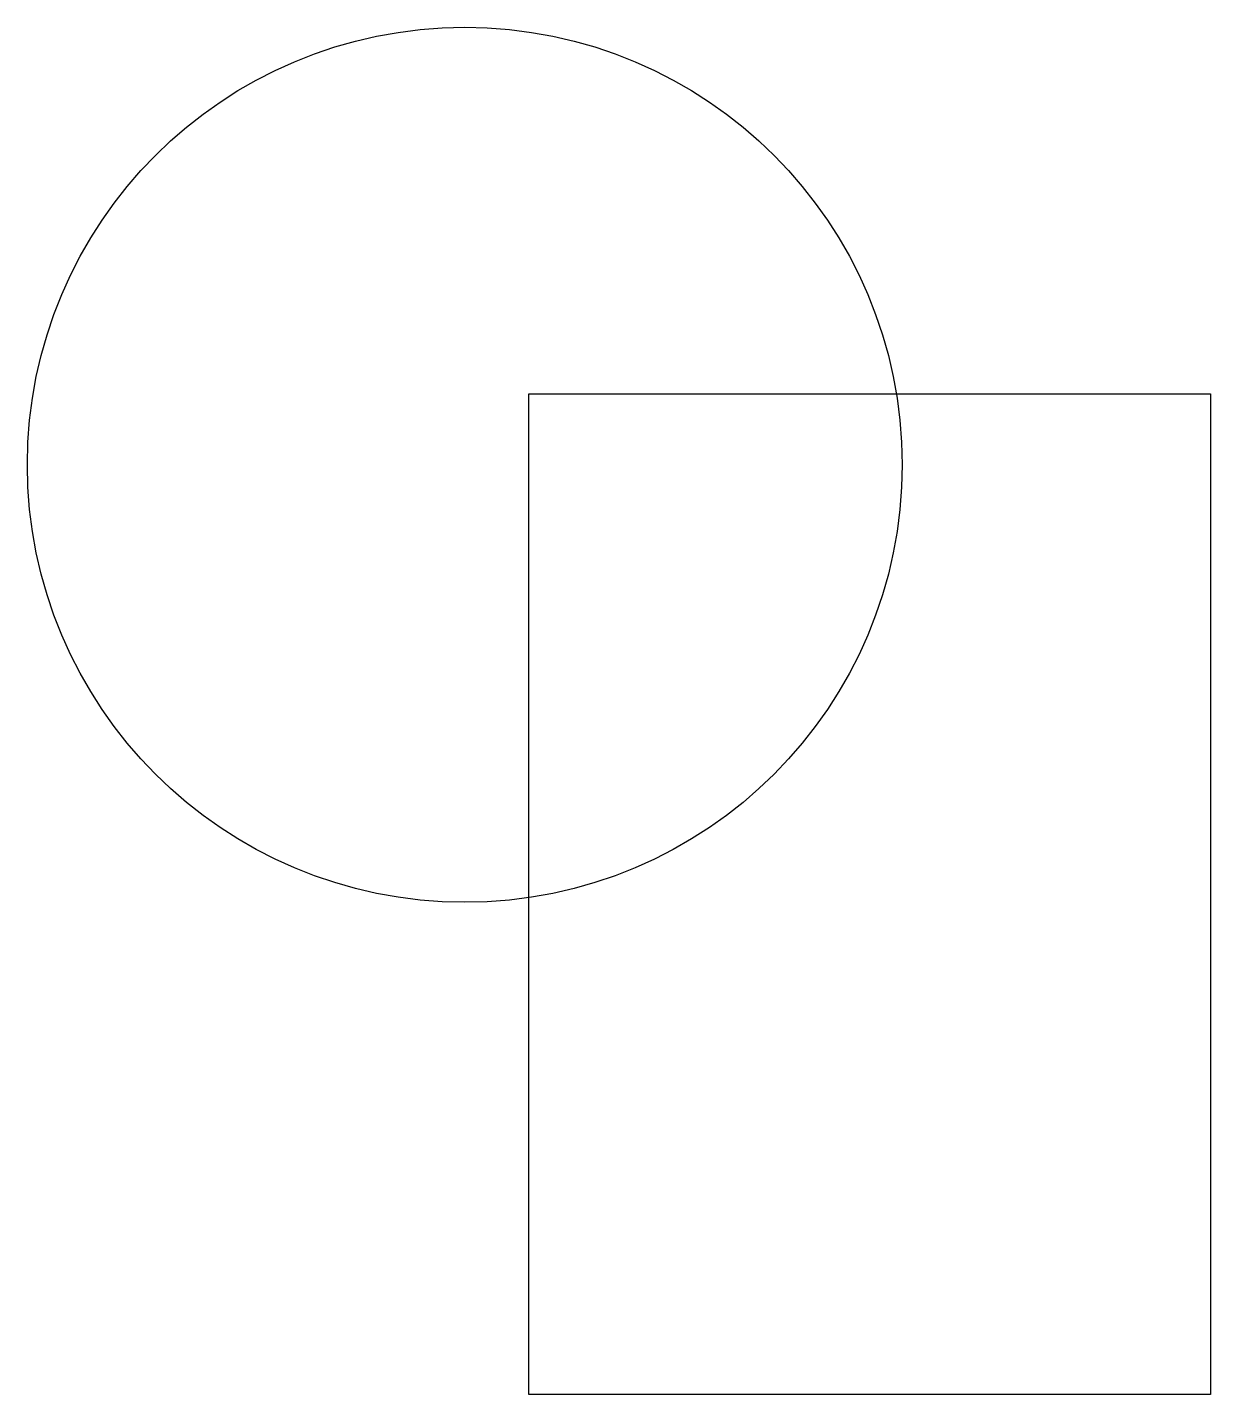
# Model space of a CAD drawing. Header units: millimetres. Extents: x 1678 to 2072, y 1104 to 1560.
import ezdxf

# ---------------------------------------------------------------- set-up
doc = ezdxf.new("R2010")
doc.units = ezdxf.units.MM

msp = doc.modelspace()

# ---------------------------------------------------------------- linework, layer by layer
msp.add_lwpolyline([(1845.27, 1437.83), (2072.46, 1437.83), (2072.46, 1104.46), (1845.27, 1104.46)], close=True)
msp.add_circle((1823.98, 1414.19), 145.72)

doc.saveas('drawing.dxf')
